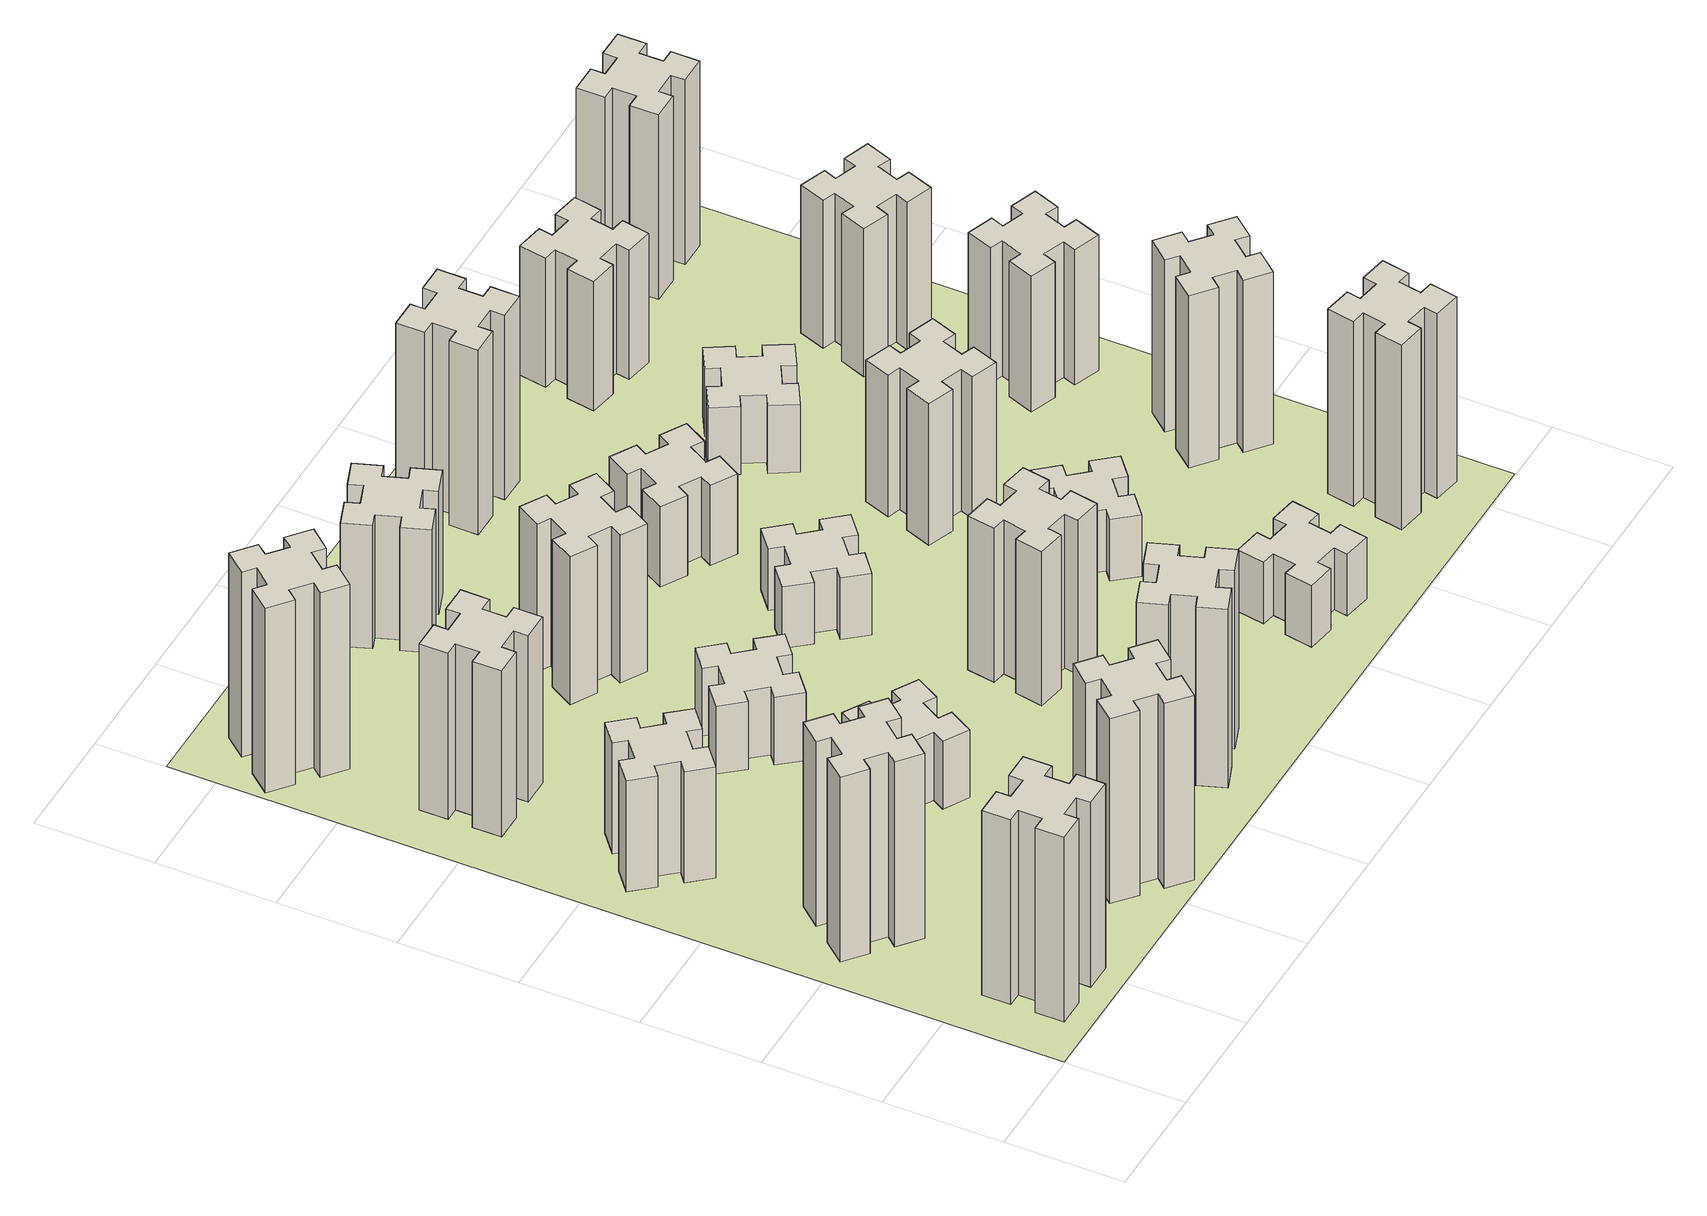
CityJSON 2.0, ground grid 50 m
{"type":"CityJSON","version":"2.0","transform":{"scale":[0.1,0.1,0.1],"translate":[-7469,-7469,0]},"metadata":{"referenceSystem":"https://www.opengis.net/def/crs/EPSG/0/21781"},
"CityObjects":{
"building1":{"type":"Building","attributes":{"class":"1000","function":"1000","usage":"1000","yearOfConstruction":2016,"roofType":"1000","measuredHeight":90,"storeysAboveGround":30,"storeysBelowGround":0},"geometry":[{"type":"Solid","lod":"1","boundaries":[[[[0,1,2,3,4,5,6,7,8,9,10,11,12,13,14,15,16,17,18,19]],[[17,16,20,21]],[[16,15,22,20]],[[15,14,23,22]],[[14,13,24,23]],[[13,12,25,24]],[[12,11,26,25]],[[11,10,27,26]],[[10,9,28,27]],[[9,8,29,28]],[[8,7,30,29]],[[7,6,31,30]],[[6,5,32,31]],[[5,4,33,32]],[[4,3,34,33]],[[3,2,35,34]],[[2,1,36,35]],[[1,0,37,36]],[[0,19,38,37]],[[19,18,39,38]],[[18,17,21,39]],[[24,25,26,27,28,29,30,31,32,33,34,35,36,37,38,39,21,20,22,23]]]]}]},
"building2":{"type":"Building","attributes":{"class":"1000","function":"1000","usage":"1000","yearOfConstruction":2016,"roofType":"1000","measuredHeight":90,"storeysAboveGround":30,"storeysBelowGround":0},"geometry":[{"type":"Solid","lod":"1","boundaries":[[[[40,41,42,43,44,45,46,47,48,49,50,51,52,53,54,55,56,57,58,59]],[[57,56,60,61]],[[56,55,62,60]],[[55,54,63,62]],[[54,53,64,63]],[[53,52,65,64]],[[52,51,66,65]],[[51,50,67,66]],[[50,49,68,67]],[[49,48,69,68]],[[48,47,70,69]],[[47,46,71,70]],[[46,45,72,71]],[[45,44,73,72]],[[44,43,74,73]],[[43,42,75,74]],[[42,41,76,75]],[[41,40,77,76]],[[40,59,78,77]],[[59,58,79,78]],[[58,57,61,79]],[[64,65,66,67,68,69,70,71,72,73,74,75,76,77,78,79,61,60,62,63]]]]}]},
"building3":{"type":"Building","attributes":{"class":"1000","function":"1000","usage":"1000","yearOfConstruction":2016,"roofType":"1000","measuredHeight":54,"storeysAboveGround":30,"storeysBelowGround":0},"geometry":[{"type":"Solid","lod":"1","boundaries":[[[[80,81,82,83,84,85,86,87,88,89,90,91,92,93,94,95,96,97,98,99]],[[97,96,100,101]],[[96,95,102,100]],[[95,94,103,102]],[[94,93,104,103]],[[93,92,105,104]],[[92,91,106,105]],[[91,90,107,106]],[[90,89,108,107]],[[89,88,109,108]],[[88,87,110,109]],[[87,86,111,110]],[[86,85,112,111]],[[85,84,113,112]],[[84,83,114,113]],[[83,82,115,114]],[[82,81,116,115]],[[81,80,117,116]],[[80,99,118,117]],[[99,98,119,118]],[[98,97,101,119]],[[104,105,106,107,108,109,110,111,112,113,114,115,116,117,118,119,101,100,102,103]]]]}]},
"building4":{"type":"Building","attributes":{"class":"1000","function":"1000","usage":"1000","yearOfConstruction":2016,"roofType":"1000","measuredHeight":81,"storeysAboveGround":30,"storeysBelowGround":0},"geometry":[{"type":"Solid","lod":"1","boundaries":[[[[120,121,122,123,124,125,126,127,128,129,130,131,132,133,134,135,136,137,138,139]],[[137,136,140,141]],[[136,135,142,140]],[[135,134,143,142]],[[134,133,144,143]],[[133,132,145,144]],[[132,131,146,145]],[[131,130,147,146]],[[130,129,148,147]],[[129,128,149,148]],[[128,127,150,149]],[[127,126,151,150]],[[126,125,152,151]],[[125,124,153,152]],[[124,123,154,153]],[[123,122,155,154]],[[122,121,156,155]],[[121,120,157,156]],[[120,139,158,157]],[[139,138,159,158]],[[138,137,141,159]],[[144,145,146,147,148,149,150,151,152,153,154,155,156,157,158,159,141,140,142,143]]]]}]},
"building5":{"type":"Building","attributes":{"class":"1000","function":"1000","usage":"1000","yearOfConstruction":2016,"roofType":"1000","measuredHeight":90,"storeysAboveGround":30,"storeysBelowGround":0},"geometry":[{"type":"Solid","lod":"1","boundaries":[[[[160,161,162,163,164,165,166,167,168,169,170,171,172,173,174,175,176,177,178,179]],[[177,176,180,181]],[[176,175,182,180]],[[175,174,183,182]],[[174,173,184,183]],[[173,172,185,184]],[[172,171,186,185]],[[171,170,187,186]],[[170,169,188,187]],[[169,168,189,188]],[[168,167,190,189]],[[167,166,191,190]],[[166,165,192,191]],[[165,164,193,192]],[[164,163,194,193]],[[163,162,195,194]],[[162,161,196,195]],[[161,160,197,196]],[[160,179,198,197]],[[179,178,199,198]],[[178,177,181,199]],[[184,185,186,187,188,189,190,191,192,193,194,195,196,197,198,199,181,180,182,183]]]]}]},
"building6":{"type":"Building","attributes":{"class":"1000","function":"1000","usage":"1000","yearOfConstruction":2016,"roofType":"1000","measuredHeight":90,"storeysAboveGround":30,"storeysBelowGround":0},"geometry":[{"type":"Solid","lod":"1","boundaries":[[[[200,201,202,203,204,205,206,207,208,209,210,211,212,213,214,215,216,217,218,219]],[[217,216,220,221]],[[216,215,222,220]],[[215,214,223,222]],[[214,213,224,223]],[[213,212,225,224]],[[212,211,226,225]],[[211,210,227,226]],[[210,209,228,227]],[[209,208,229,228]],[[208,207,230,229]],[[207,206,231,230]],[[206,205,232,231]],[[205,204,233,232]],[[204,203,234,233]],[[203,202,235,234]],[[202,201,236,235]],[[201,200,237,236]],[[200,219,238,237]],[[219,218,239,238]],[[218,217,221,239]],[[224,225,226,227,228,229,230,231,232,233,234,235,236,237,238,239,221,220,222,223]]]]}]},
"building7":{"type":"Building","attributes":{"class":"1000","function":"1000","usage":"1000","yearOfConstruction":2016,"roofType":"1000","measuredHeight":33,"storeysAboveGround":30,"storeysBelowGround":0},"geometry":[{"type":"Solid","lod":"1","boundaries":[[[[240,241,242,243,244,245,246,247,248,249,250,251,252,253,254,255,256,257,258,259]],[[257,256,260,261]],[[256,255,262,260]],[[255,254,263,262]],[[254,253,264,263]],[[253,252,265,264]],[[252,251,266,265]],[[251,250,267,266]],[[250,249,268,267]],[[249,248,269,268]],[[248,247,270,269]],[[247,246,271,270]],[[246,245,272,271]],[[245,244,273,272]],[[244,243,274,273]],[[243,242,275,274]],[[242,241,276,275]],[[241,240,277,276]],[[240,259,278,277]],[[259,258,279,278]],[[258,257,261,279]],[[264,265,266,267,268,269,270,271,272,273,274,275,276,277,278,279,261,260,262,263]]]]}]},
"building8":{"type":"Building","attributes":{"class":"1000","function":"1000","usage":"1000","yearOfConstruction":2016,"roofType":"1000","measuredHeight":33,"storeysAboveGround":30,"storeysBelowGround":0},"geometry":[{"type":"Solid","lod":"1","boundaries":[[[[280,281,282,283,284,285,286,287,288,289,290,291,292,293,294,295,296,297,298,299]],[[297,296,300,301]],[[296,295,302,300]],[[295,294,303,302]],[[294,293,304,303]],[[293,292,305,304]],[[292,291,306,305]],[[291,290,307,306]],[[290,289,308,307]],[[289,288,309,308]],[[288,287,310,309]],[[287,286,311,310]],[[286,285,312,311]],[[285,284,313,312]],[[284,283,314,313]],[[283,282,315,314]],[[282,281,316,315]],[[281,280,317,316]],[[280,299,318,317]],[[299,298,319,318]],[[298,297,301,319]],[[304,305,306,307,308,309,310,311,312,313,314,315,316,317,318,319,301,300,302,303]]]]}]},
"building9":{"type":"Building","attributes":{"class":"1000","function":"1000","usage":"1000","yearOfConstruction":2016,"roofType":"1000","measuredHeight":87,"storeysAboveGround":30,"storeysBelowGround":0},"geometry":[{"type":"Solid","lod":"1","boundaries":[[[[320,321,322,323,324,325,326,327,328,329,330,331,332,333,334,335,336,337,338,339]],[[337,336,340,341]],[[336,335,342,340]],[[335,334,343,342]],[[334,333,344,343]],[[333,332,345,344]],[[332,331,346,345]],[[331,330,347,346]],[[330,329,348,347]],[[329,328,349,348]],[[328,327,350,349]],[[327,326,351,350]],[[326,325,352,351]],[[325,324,353,352]],[[324,323,354,353]],[[323,322,355,354]],[[322,321,356,355]],[[321,320,357,356]],[[320,339,358,357]],[[339,338,359,358]],[[338,337,341,359]],[[344,345,346,347,348,349,350,351,352,353,354,355,356,357,358,359,341,340,342,343]]]]}]},
"building10":{"type":"Building","attributes":{"class":"1000","function":"1000","usage":"1000","yearOfConstruction":2016,"roofType":"1000","measuredHeight":72,"storeysAboveGround":30,"storeysBelowGround":0},"geometry":[{"type":"Solid","lod":"1","boundaries":[[[[360,361,362,363,364,365,366,367,368,369,370,371,372,373,374,375,376,377,378,379]],[[377,376,380,381]],[[376,375,382,380]],[[375,374,383,382]],[[374,373,384,383]],[[373,372,385,384]],[[372,371,386,385]],[[371,370,387,386]],[[370,369,388,387]],[[369,368,389,388]],[[368,367,390,389]],[[367,366,391,390]],[[366,365,392,391]],[[365,364,393,392]],[[364,363,394,393]],[[363,362,395,394]],[[362,361,396,395]],[[361,360,397,396]],[[360,379,398,397]],[[379,378,399,398]],[[378,377,381,399]],[[384,385,386,387,388,389,390,391,392,393,394,395,396,397,398,399,381,380,382,383]]]]}]},
"building11":{"type":"Building","attributes":{"class":"1000","function":"1000","usage":"1000","yearOfConstruction":2016,"roofType":"1000","measuredHeight":60,"storeysAboveGround":30,"storeysBelowGround":0},"geometry":[{"type":"Solid","lod":"1","boundaries":[[[[400,401,402,403,404,405,406,407,408,409,410,411,412,413,414,415,416,417,418,419]],[[417,416,420,421]],[[416,415,422,420]],[[415,414,423,422]],[[414,413,424,423]],[[413,412,425,424]],[[412,411,426,425]],[[411,410,427,426]],[[410,409,428,427]],[[409,408,429,428]],[[408,407,430,429]],[[407,406,431,430]],[[406,405,432,431]],[[405,404,433,432]],[[404,403,434,433]],[[403,402,435,434]],[[402,401,436,435]],[[401,400,437,436]],[[400,419,438,437]],[[419,418,439,438]],[[418,417,421,439]],[[424,425,426,427,428,429,430,431,432,433,434,435,436,437,438,439,421,420,422,423]]]]}]},
"building12":{"type":"Building","attributes":{"class":"1000","function":"1000","usage":"1000","yearOfConstruction":2016,"roofType":"1000","measuredHeight":75,"storeysAboveGround":30,"storeysBelowGround":0},"geometry":[{"type":"Solid","lod":"1","boundaries":[[[[440,441,442,443,444,445,446,447,448,449,450,451,452,453,454,455,456,457,458,459]],[[457,456,460,461]],[[456,455,462,460]],[[455,454,463,462]],[[454,453,464,463]],[[453,452,465,464]],[[452,451,466,465]],[[451,450,467,466]],[[450,449,468,467]],[[449,448,469,468]],[[448,447,470,469]],[[447,446,471,470]],[[446,445,472,471]],[[445,444,473,472]],[[444,443,474,473]],[[443,442,475,474]],[[442,441,476,475]],[[441,440,477,476]],[[440,459,478,477]],[[459,458,479,478]],[[458,457,461,479]],[[464,465,466,467,468,469,470,471,472,473,474,475,476,477,478,479,461,460,462,463]]]]}]},
"building13":{"type":"Building","attributes":{"class":"1000","function":"1000","usage":"1000","yearOfConstruction":2016,"roofType":"1000","measuredHeight":30,"storeysAboveGround":30,"storeysBelowGround":0},"geometry":[{"type":"Solid","lod":"1","boundaries":[[[[480,481,482,483,484,485,486,487,488,489,490,491,492,493,494,495,496,497,498,499]],[[497,496,500,501]],[[496,495,502,500]],[[495,494,503,502]],[[494,493,504,503]],[[493,492,505,504]],[[492,491,506,505]],[[491,490,507,506]],[[490,489,508,507]],[[489,488,509,508]],[[488,487,510,509]],[[487,486,511,510]],[[486,485,512,511]],[[485,484,513,512]],[[484,483,514,513]],[[483,482,515,514]],[[482,481,516,515]],[[481,480,517,516]],[[480,499,518,517]],[[499,498,519,518]],[[498,497,501,519]],[[504,505,506,507,508,509,510,511,512,513,514,515,516,517,518,519,501,500,502,503]]]]}]},
"building14":{"type":"Building","attributes":{"class":"1000","function":"1000","usage":"1000","yearOfConstruction":2016,"roofType":"1000","measuredHeight":39,"storeysAboveGround":30,"storeysBelowGround":0},"geometry":[{"type":"Solid","lod":"1","boundaries":[[[[520,521,522,523,524,525,526,527,528,529,530,531,532,533,534,535,536,537,538,539]],[[537,536,540,541]],[[536,535,542,540]],[[535,534,543,542]],[[534,533,544,543]],[[533,532,545,544]],[[532,531,546,545]],[[531,530,547,546]],[[530,529,548,547]],[[529,528,549,548]],[[528,527,550,549]],[[527,526,551,550]],[[526,525,552,551]],[[525,524,553,552]],[[524,523,554,553]],[[523,522,555,554]],[[522,521,556,555]],[[521,520,557,556]],[[520,539,558,557]],[[539,538,559,558]],[[538,537,541,559]],[[544,545,546,547,548,549,550,551,552,553,554,555,556,557,558,559,541,540,542,543]]]]}]},
"building15":{"type":"Building","attributes":{"class":"1000","function":"1000","usage":"1000","yearOfConstruction":2016,"roofType":"1000","measuredHeight":30,"storeysAboveGround":30,"storeysBelowGround":0},"geometry":[{"type":"Solid","lod":"1","boundaries":[[[[560,561,562,563,564,565,566,567,568,569,570,571,572,573,574,575,576,577,578,579]],[[577,576,580,581]],[[576,575,582,580]],[[575,574,583,582]],[[574,573,584,583]],[[573,572,585,584]],[[572,571,586,585]],[[571,570,587,586]],[[570,569,588,587]],[[569,568,589,588]],[[568,567,590,589]],[[567,566,591,590]],[[566,565,592,591]],[[565,564,593,592]],[[564,563,594,593]],[[563,562,595,594]],[[562,561,596,595]],[[561,560,597,596]],[[560,579,598,597]],[[579,578,599,598]],[[578,577,581,599]],[[584,585,586,587,588,589,590,591,592,593,594,595,596,597,598,599,581,580,582,583]]]]}]},
"building16":{"type":"Building","attributes":{"class":"1000","function":"1000","usage":"1000","yearOfConstruction":2016,"roofType":"1000","measuredHeight":90,"storeysAboveGround":30,"storeysBelowGround":0},"geometry":[{"type":"Solid","lod":"1","boundaries":[[[[600,601,602,603,604,605,606,607,608,609,610,611,612,613,614,615,616,617,618,619]],[[617,616,620,621]],[[616,615,622,620]],[[615,614,623,622]],[[614,613,624,623]],[[613,612,625,624]],[[612,611,626,625]],[[611,610,627,626]],[[610,609,628,627]],[[609,608,629,628]],[[608,607,630,629]],[[607,606,631,630]],[[606,605,632,631]],[[605,604,633,632]],[[604,603,634,633]],[[603,602,635,634]],[[602,601,636,635]],[[601,600,637,636]],[[600,619,638,637]],[[619,618,639,638]],[[618,617,621,639]],[[624,625,626,627,628,629,630,631,632,633,634,635,636,637,638,639,621,620,622,623]]]]}]},
"building17":{"type":"Building","attributes":{"class":"1000","function":"1000","usage":"1000","yearOfConstruction":2016,"roofType":"1000","measuredHeight":30,"storeysAboveGround":30,"storeysBelowGround":0},"geometry":[{"type":"Solid","lod":"1","boundaries":[[[[640,641,642,643,644,645,646,647,648,649,650,651,652,653,654,655,656,657,658,659]],[[657,656,660,661]],[[656,655,662,660]],[[655,654,663,662]],[[654,653,664,663]],[[653,652,665,664]],[[652,651,666,665]],[[651,650,667,666]],[[650,649,668,667]],[[649,648,669,668]],[[648,647,670,669]],[[647,646,671,670]],[[646,645,672,671]],[[645,644,673,672]],[[644,643,674,673]],[[643,642,675,674]],[[642,641,676,675]],[[641,640,677,676]],[[640,659,678,677]],[[659,658,679,678]],[[658,657,661,679]],[[664,665,666,667,668,669,670,671,672,673,674,675,676,677,678,679,661,660,662,663]]]]}]},
"building18":{"type":"Building","attributes":{"class":"1000","function":"1000","usage":"1000","yearOfConstruction":2016,"roofType":"1000","measuredHeight":69,"storeysAboveGround":30,"storeysBelowGround":0},"geometry":[{"type":"Solid","lod":"1","boundaries":[[[[680,681,682,683,684,685,686,687,688,689,690,691,692,693,694,695,696,697,698,699]],[[697,696,700,701]],[[696,695,702,700]],[[695,694,703,702]],[[694,693,704,703]],[[693,692,705,704]],[[692,691,706,705]],[[691,690,707,706]],[[690,689,708,707]],[[689,688,709,708]],[[688,687,710,709]],[[687,686,711,710]],[[686,685,712,711]],[[685,684,713,712]],[[684,683,714,713]],[[683,682,715,714]],[[682,681,716,715]],[[681,680,717,716]],[[680,699,718,717]],[[699,698,719,718]],[[698,697,701,719]],[[704,705,706,707,708,709,710,711,712,713,714,715,716,717,718,719,701,700,702,703]]]]}]},
"building19":{"type":"Building","attributes":{"class":"1000","function":"1000","usage":"1000","yearOfConstruction":2016,"roofType":"1000","measuredHeight":33,"storeysAboveGround":30,"storeysBelowGround":0},"geometry":[{"type":"Solid","lod":"1","boundaries":[[[[720,721,722,723,724,725,726,727,728,729,730,731,732,733,734,735,736,737,738,739]],[[737,736,740,741]],[[736,735,742,740]],[[735,734,743,742]],[[734,733,744,743]],[[733,732,745,744]],[[732,731,746,745]],[[731,730,747,746]],[[730,729,748,747]],[[729,728,749,748]],[[728,727,750,749]],[[727,726,751,750]],[[726,725,752,751]],[[725,724,753,752]],[[724,723,754,753]],[[723,722,755,754]],[[722,721,756,755]],[[721,720,757,756]],[[720,739,758,757]],[[739,738,759,758]],[[738,737,741,759]],[[744,745,746,747,748,749,750,751,752,753,754,755,756,757,758,759,741,740,742,743]]]]}]},
"building20":{"type":"Building","attributes":{"class":"1000","function":"1000","usage":"1000","yearOfConstruction":2016,"roofType":"1000","measuredHeight":90,"storeysAboveGround":30,"storeysBelowGround":0},"geometry":[{"type":"Solid","lod":"1","boundaries":[[[[760,761,762,763,764,765,766,767,768,769,770,771,772,773,774,775,776,777,778,779]],[[777,776,780,781]],[[776,775,782,780]],[[775,774,783,782]],[[774,773,784,783]],[[773,772,785,784]],[[772,771,786,785]],[[771,770,787,786]],[[770,769,788,787]],[[769,768,789,788]],[[768,767,790,789]],[[767,766,791,790]],[[766,765,792,791]],[[765,764,793,792]],[[764,763,794,793]],[[763,762,795,794]],[[762,761,796,795]],[[761,760,797,796]],[[760,779,798,797]],[[779,778,799,798]],[[778,777,781,799]],[[784,785,786,787,788,789,790,791,792,793,794,795,796,797,798,799,781,780,782,783]]]]}]},
"building21":{"type":"Building","attributes":{"class":"1000","function":"1000","usage":"1000","yearOfConstruction":2016,"roofType":"1000","measuredHeight":63,"storeysAboveGround":30,"storeysBelowGround":0},"geometry":[{"type":"Solid","lod":"1","boundaries":[[[[800,801,802,803,804,805,806,807,808,809,810,811,812,813,814,815,816,817,818,819]],[[817,816,820,821]],[[816,815,822,820]],[[815,814,823,822]],[[814,813,824,823]],[[813,812,825,824]],[[812,811,826,825]],[[811,810,827,826]],[[810,809,828,827]],[[809,808,829,828]],[[808,807,830,829]],[[807,806,831,830]],[[806,805,832,831]],[[805,804,833,832]],[[804,803,834,833]],[[803,802,835,834]],[[802,801,836,835]],[[801,800,837,836]],[[800,819,838,837]],[[819,818,839,838]],[[818,817,821,839]],[[824,825,826,827,828,829,830,831,832,833,834,835,836,837,838,839,821,820,822,823]]]]}]},
"building22":{"type":"Building","attributes":{"class":"1000","function":"1000","usage":"1000","yearOfConstruction":2016,"roofType":"1000","measuredHeight":84,"storeysAboveGround":30,"storeysBelowGround":0},"geometry":[{"type":"Solid","lod":"1","boundaries":[[[[840,841,842,843,844,845,846,847,848,849,850,851,852,853,854,855,856,857,858,859]],[[857,856,860,861]],[[856,855,862,860]],[[855,854,863,862]],[[854,853,864,863]],[[853,852,865,864]],[[852,851,866,865]],[[851,850,867,866]],[[850,849,868,867]],[[849,848,869,868]],[[848,847,870,869]],[[847,846,871,870]],[[846,845,872,871]],[[845,844,873,872]],[[844,843,874,873]],[[843,842,875,874]],[[842,841,876,875]],[[841,840,877,876]],[[840,859,878,877]],[[859,858,879,878]],[[858,857,861,879]],[[864,865,866,867,868,869,870,871,872,873,874,875,876,877,878,879,861,860,862,863]]]]}]},
"building23":{"type":"Building","attributes":{"class":"1000","function":"1000","usage":"1000","yearOfConstruction":2016,"roofType":"1000","measuredHeight":66,"storeysAboveGround":30,"storeysBelowGround":0},"geometry":[{"type":"Solid","lod":"1","boundaries":[[[[880,881,882,883,884,885,886,887,888,889,890,891,892,893,894,895,896,897,898,899]],[[897,896,900,901]],[[896,895,902,900]],[[895,894,903,902]],[[894,893,904,903]],[[893,892,905,904]],[[892,891,906,905]],[[891,890,907,906]],[[890,889,908,907]],[[889,888,909,908]],[[888,887,910,909]],[[887,886,911,910]],[[886,885,912,911]],[[885,884,913,912]],[[884,883,914,913]],[[883,882,915,914]],[[882,881,916,915]],[[881,880,917,916]],[[880,899,918,917]],[[899,898,919,918]],[[898,897,901,919]],[[904,905,906,907,908,909,910,911,912,913,914,915,916,917,918,919,901,900,902,903]]]]}]},
"building24":{"type":"Building","attributes":{"class":"1000","function":"1000","usage":"1000","yearOfConstruction":2016,"roofType":"1000","measuredHeight":72,"storeysAboveGround":30,"storeysBelowGround":0},"geometry":[{"type":"Solid","lod":"1","boundaries":[[[[920,921,922,923,924,925,926,927,928,929,930,931,932,933,934,935,936,937,938,939]],[[937,936,940,941]],[[936,935,942,940]],[[935,934,943,942]],[[934,933,944,943]],[[933,932,945,944]],[[932,931,946,945]],[[931,930,947,946]],[[930,929,948,947]],[[929,928,949,948]],[[928,927,950,949]],[[927,926,951,950]],[[926,925,952,951]],[[925,924,953,952]],[[924,923,954,953]],[[923,922,955,954]],[[922,921,956,955]],[[921,920,957,956]],[[920,939,958,957]],[[939,938,959,958]],[[938,937,941,959]],[[944,945,946,947,948,949,950,951,952,953,954,955,956,957,958,959,941,940,942,943]]]]}]},
"building25":{"type":"Building","attributes":{"class":"1000","function":"1000","usage":"1000","yearOfConstruction":2016,"roofType":"1000","measuredHeight":90,"storeysAboveGround":30,"storeysBelowGround":0},"geometry":[{"type":"Solid","lod":"1","boundaries":[[[[960,961,962,963,964,965,966,967,968,969,970,971,972,973,974,975,976,977,978,979]],[[977,976,980,981]],[[976,975,982,980]],[[975,974,983,982]],[[974,973,984,983]],[[973,972,985,984]],[[972,971,986,985]],[[971,970,987,986]],[[970,969,988,987]],[[969,968,989,988]],[[968,967,990,989]],[[967,966,991,990]],[[966,965,992,991]],[[965,964,993,992]],[[964,963,994,993]],[[963,962,995,994]],[[962,961,996,995]],[[961,960,997,996]],[[960,979,998,997]],[[979,978,999,998]],[[978,977,981,999]],[[984,985,986,987,988,989,990,991,992,993,994,995,996,997,998,999,981,980,982,983]]]]}]},
"landuse1":{"type":"LandUse","attributes":{"name":"plot1","function":"1010"},"geometry":[{"type":"MultiSurface","lod":"1","boundaries":[[[1000,1001,1002,1003]]]}]}
},
"vertices":[
[265,325,0],[265,225,0],[205,225,0],[205,105,0],[325,105,0],[325,165,0],[425,165,0],[425,105,0],[545,105,0],[545,225,0],[485,225,0],[485,325,0],[545,325,0],[545,445,0],[425,445,0],[425,385,0],[325,385,0],[325,445,0],[205,445,0],[205,325,0],[325,385,900],[325,445,900],[425,385,900],[425,445,900],[545,445,900],[545,325,900],[485,325,900],[485,225,900],[545,225,900],[545,105,900],[425,105,900],[425,165,900],[325,165,900],[325,105,900],[205,105,900],[205,225,900],[265,225,900],[265,325,900],[205,325,900],[205,445,900],
[484,1067,0],[408,1132,0],[446,1178,0],[354,1255,0],[277,1163,0],[323,1124,0],[259,1048,0],[213,1086,0],[136,994,0],[228,917,0],[266,963,0],[343,899,0],[304,853,0],[396,776,0],[473,868,0],[427,906,0],[492,983,0],[538,944,0],[615,1036,0],[523,1113,0],[492,983,900],[538,944,900],[427,906,900],[473,868,900],[396,776,900],[304,853,900],[343,899,900],[266,963,900],[228,917,900],[136,994,900],[213,1086,900],[259,1048,900],[323,1124,900],[277,1163,900],[354,1255,900],[446,1178,900],[408,1132,900],[484,1067,900],[523,1113,900],[615,1036,900],
[492,1888,0],[427,1964,0],[473,2003,0],[396,2095,0],[304,2018,0],[343,1972,0],[266,1907,0],[228,1953,0],[136,1876,0],[213,1784,0],[259,1823,0],[323,1746,0],[277,1708,0],[354,1616,0],[446,1693,0],[408,1739,0],[484,1803,0],[523,1757,0],[615,1834,0],[538,1926,0],[484,1803,540],[523,1757,540],[408,1739,540],[446,1693,540],[354,1616,540],[277,1708,540],[323,1746,540],[259,1823,540],[213,1784,540],[136,1876,540],[228,1953,540],[266,1907,540],[343,1972,540],[304,2018,540],[396,2095,540],[473,2003,540],[427,1964,540],[492,1888,540],[538,1926,540],[615,1834,540],
[485,2545,0],[485,2645,0],[545,2645,0],[545,2765,0],[425,2765,0],[425,2705,0],[325,2705,0],[325,2765,0],[205,2765,0],[205,2645,0],[265,2645,0],[265,2545,0],[205,2545,0],[205,2425,0],[325,2425,0],[325,2485,0],[425,2485,0],[425,2425,0],[545,2425,0],[545,2545,0],[425,2485,810],[425,2425,810],[325,2485,810],[325,2425,810],[205,2425,810],[205,2545,810],[265,2545,810],[265,2645,810],[205,2645,810],[205,2765,810],[325,2765,810],[325,2705,810],[425,2705,810],[425,2765,810],[545,2765,810],[545,2645,810],[485,2645,810],[485,2545,810],[545,2545,810],[545,2425,810],
[1006,223,0],[1083,159,0],[1044,113,0],[1136,36,0],[1213,128,0],[1167,166,0],[1232,243,0],[1278,204,0],[1355,296,0],[1263,373,0],[1224,327,0],[1148,392,0],[1186,438,0],[1094,515,0],[1017,423,0],[1063,384,0],[999,308,0],[953,346,0],[876,254,0],[968,177,0],[999,308,900],[953,346,900],[1063,384,900],[1017,423,900],[1094,515,900],[1186,438,900],[1148,392,900],[1224,327,900],[1263,373,900],[1355,296,900],[1278,204,900],[1232,243,900],[1167,166,900],[1213,128,900],[1136,36,900],[1044,113,900],[1083,159,900],[1006,223,900],[968,177,900],[876,254,900],
[384,3387,0],[308,3452,0],[346,3498,0],[254,3575,0],[177,3483,0],[223,3444,0],[159,3368,0],[113,3406,0],[36,3314,0],[128,3237,0],[166,3283,0],[243,3219,0],[204,3173,0],[296,3096,0],[373,3188,0],[327,3226,0],[392,3303,0],[438,3264,0],[515,3356,0],[423,3433,0],[392,3303,900],[438,3264,900],[327,3226,900],[373,3188,900],[296,3096,900],[204,3173,900],[243,3219,900],[166,3283,900],[128,3237,900],[36,3314,900],[113,3406,900],[159,3368,900],[223,3444,900],[177,3483,900],[254,3575,900],[346,3498,900],[308,3452,900],[384,3387,900],[423,3433,900],[515,3356,900],
[1186,1117,0],[1236,1204,0],[1288,1174,0],[1348,1278,0],[1244,1338,0],[1214,1286,0],[1127,1336,0],[1157,1388,0],[1053,1448,0],[993,1344,0],[1045,1314,0],[995,1227,0],[943,1257,0],[883,1153,0],[987,1093,0],[1017,1145,0],[1104,1095,0],[1074,1043,0],[1178,983,0],[1238,1087,0],[1104,1095,330],[1074,1043,330],[1017,1145,330],[987,1093,330],[883,1153,330],[943,1257,330],[995,1227,330],[1045,1314,330],[993,1344,330],[1053,1448,330],[1157,1388,330],[1127,1336,330],[1214,1286,330],[1244,1338,330],[1348,1278,330],[1288,1174,330],[1236,1204,330],[1186,1117,330],[1238,1087,330],[1178,983,330],
[1083,1972,0],[1006,1907,0],[968,1953,0],[876,1876,0],[953,1784,0],[999,1823,0],[1063,1746,0],[1017,1708,0],[1094,1616,0],[1186,1693,0],[1148,1739,0],[1224,1803,0],[1263,1757,0],[1355,1834,0],[1278,1926,0],[1232,1888,0],[1167,1964,0],[1213,2003,0],[1136,2095,0],[1044,2018,0],[1167,1964,330],[1213,2003,330],[1232,1888,330],[1278,1926,330],[1355,1834,330],[1263,1757,330],[1224,1803,330],[1148,1739,330],[1186,1693,330],[1094,1616,330],[1017,1708,330],[1063,1746,330],[999,1823,330],[953,1784,330],[876,1876,330],[968,1953,330],[1006,1907,330],[1083,1972,330],[1044,2018,330],[1136,2095,330],
[1635,385,0],[1669,291,0],[1613,270,0],[1654,157,0],[1767,199,0],[1746,255,0],[1840,289,0],[1860,233,0],[1973,274,0],[1932,387,0],[1876,366,0],[1842,460,0],[1898,480,0],[1857,593,0],[1744,552,0],[1765,496,0],[1671,462,0],[1650,518,0],[1537,477,0],[1579,364,0],[1671,462,870],[1650,518,870],[1765,496,870],[1744,552,870],[1857,593,870],[1898,480,870],[1842,460,870],[1876,366,870],[1932,387,870],[1973,274,870],[1860,233,870],[1840,289,870],[1746,255,870],[1767,199,870],[1654,157,870],[1613,270,870],[1669,291,870],[1635,385,870],[1579,364,870],[1537,477,870],
[1314,2666,0],[1227,2716,0],[1257,2768,0],[1153,2828,0],[1093,2724,0],[1145,2694,0],[1095,2607,0],[1043,2637,0],[983,2533,0],[1087,2473,0],[1117,2525,0],[1204,2475,0],[1174,2423,0],[1278,2363,0],[1338,2467,0],[1286,2497,0],[1336,2584,0],[1388,2554,0],[1448,2658,0],[1344,2718,0],[1336,2584,720],[1388,2554,720],[1286,2497,720],[1338,2467,720],[1278,2363,720],[1174,2423,720],[1204,2475,720],[1117,2525,720],[1087,2473,720],[983,2533,720],[1043,2637,720],[1095,2607,720],[1145,2694,720],[1093,2724,720],[1153,2828,720],[1257,2768,720],[1227,2716,720],[1314,2666,720],[1344,2718,720],[1448,2658,720],
[1125,3456,0],[1031,3422,0],[1010,3478,0],[897,3437,0],[939,3324,0],[995,3345,0],[1029,3251,0],[973,3230,0],[1014,3117,0],[1127,3159,0],[1106,3215,0],[1200,3249,0],[1220,3193,0],[1333,3234,0],[1292,3347,0],[1236,3326,0],[1202,3420,0],[1258,3440,0],[1217,3553,0],[1104,3512,0],[1202,3420,600],[1258,3440,600],[1236,3326,600],[1292,3347,600],[1333,3234,600],[1220,3193,600],[1200,3249,600],[1106,3215,600],[1127,3159,600],[1014,3117,600],[973,3230,600],[1029,3251,600],[995,3345,600],[939,3324,600],[897,3437,600],[1010,3478,600],[1031,3422,600],[1125,3456,600],[1104,3512,600],[1217,3553,600],
[2055,1047,0],[2072,1145,0],[2131,1135,0],[2152,1253,0],[2034,1274,0],[2024,1215,0],[1925,1232,0],[1936,1291,0],[1817,1312,0],[1797,1194,0],[1856,1184,0],[1838,1085,0],[1779,1096,0],[1758,977,0],[1877,957,0],[1887,1016,0],[1985,998,0],[1975,939,0],[2093,918,0],[2114,1037,0],[1985,998,750],[1975,939,750],[1887,1016,750],[1877,957,750],[1758,977,750],[1779,1096,750],[1838,1085,750],[1856,1184,750],[1797,1194,750],[1817,1312,750],[1936,1291,750],[1925,1232,750],[2024,1215,750],[2034,1274,750],[2152,1253,750],[2131,1135,750],[2072,1145,750],[2055,1047,750],[2114,1037,750],[2093,918,750],
[1972,1988,0],[1907,2064,0],[1953,2103,0],[1876,2195,0],[1784,2118,0],[1823,2072,0],[1746,2007,0],[1708,2053,0],[1616,1976,0],[1693,1884,0],[1739,1923,0],[1803,1846,0],[1757,1808,0],[1834,1716,0],[1926,1793,0],[1888,1839,0],[1964,1903,0],[2003,1857,0],[2095,1934,0],[2018,2026,0],[1964,1903,300],[2003,1857,300],[1888,1839,300],[1926,1793,300],[1834,1716,300],[1757,1808,300],[1803,1846,300],[1739,1923,300],[1693,1884,300],[1616,1976,300],[1708,2053,300],[1746,2007,300],[1823,2072,300],[1784,2118,300],[1876,2195,300],[1953,2103,300],[1907,2064,300],[1972,1988,300],[2018,2026,300],[2095,1934,300],
[2026,2497,0],[2076,2584,0],[2128,2554,0],[2188,2658,0],[2084,2718,0],[2054,2666,0],[1967,2716,0],[1997,2768,0],[1893,2828,0],[1833,2724,0],[1885,2694,0],[1835,2607,0],[1783,2637,0],[1723,2533,0],[1827,2473,0],[1857,2525,0],[1944,2475,0],[1914,2423,0],[2018,2363,0],[2078,2467,0],[1944,2475,390],[1914,2423,390],[1857,2525,390],[1827,2473,390],[1723,2533,390],[1783,2637,390],[1835,2607,390],[1885,2694,390],[1833,2724,390],[1893,2828,390],[1997,2768,390],[1967,2716,390],[2054,2666,390],[2084,2718,390],[2188,2658,390],[2128,2554,390],[2076,2584,390],[2026,2497,390],[2078,2467,390],[2018,2363,390],
[2596,444,0],[2578,345,0],[2519,356,0],[2498,237,0],[2617,217,0],[2627,276,0],[2725,258,0],[2715,199,0],[2833,178,0],[2854,297,0],[2795,307,0],[2812,405,0],[2871,395,0],[2892,513,0],[2774,534,0],[2764,475,0],[2665,492,0],[2676,551,0],[2557,572,0],[2537,454,0],[2665,492,300],[2676,551,300],[2764,475,300],[2774,534,300],[2892,513,300],[2871,395,300],[2812,405,300],[2795,307,300],[2854,297,300],[2833,178,300],[2715,199,300],[2725,258,300],[2627,276,300],[2617,217,300],[2498,237,300],[2519,356,300],[2578,345,300],[2596,444,300],[2537,454,300],[2557,572,300],
[1965,3385,0],[1965,3485,0],[2025,3485,0],[2025,3605,0],[1905,3605,0],[1905,3545,0],[1805,3545,0],[1805,3605,0],[1685,3605,0],[1685,3485,0],[1745,3485,0],[1745,3385,0],[1685,3385,0],[1685,3265,0],[1805,3265,0],[1805,3325,0],[1905,3325,0],[1905,3265,0],[2025,3265,0],[2025,3385,0],[1905,3325,900],[1905,3265,900],[1805,3325,900],[1805,3265,900],[1685,3265,900],[1685,3385,900],[1745,3385,900],[1745,3485,900],[1685,3485,900],[1685,3605,900],[1805,3605,900],[1805,3545,900],[1905,3545,900],[1905,3605,900],[2025,3605,900],[2025,3485,900],[1965,3485,900],[1965,3385,900],[2025,3385,900],[2025,3265,900],
[2628,1099,0],[2704,1163,0],[2743,1117,0],[2835,1194,0],[2758,1286,0],[2712,1248,0],[2647,1324,0],[2693,1363,0],[2616,1455,0],[2524,1378,0],[2563,1332,0],[2486,1267,0],[2448,1313,0],[2356,1236,0],[2433,1144,0],[2479,1183,0],[2543,1106,0],[2497,1068,0],[2574,976,0],[2666,1053,0],[2543,1106,300],[2497,1068,300],[2479,1183,300],[2433,1144,300],[2356,1236,300],[2448,1313,300],[2486,1267,300],[2563,1332,300],[2524,1378,300],[2616,1455,300],[2693,1363,300],[2647,1324,300],[2712,1248,300],[2758,1286,300],[2835,1194,300],[2743,1117,300],[2704,1163,300],[2628,1099,300],[2666,1053,300],[2574,976,300],
[2682,1771,0],[2716,1865,0],[2772,1844,0],[2813,1957,0],[2700,1998,0],[2680,1942,0],[2586,1976,0],[2607,2032,0],[2494,2073,0],[2453,1960,0],[2509,1940,0],[2475,1846,0],[2419,1867,0],[2377,1754,0],[2490,1713,0],[2511,1769,0],[2605,1735,0],[2584,1679,0],[2697,1637,0],[2738,1750,0],[2605,1735,690],[2584,1679,690],[2511,1769,690],[2490,1713,690],[2377,1754,690],[2419,1867,690],[2475,1846,690],[2509,1940,690],[2453,1960,690],[2494,2073,690],[2607,2032,690],[2586,1976,690],[2680,1942,690],[2700,1998,690],[2813,1957,690],[2772,1844,690],[2716,1865,690],[2682,1771,690],[2738,1750,690],[2697,1637,690],
[2475,2584,0],[2525,2497,0],[2473,2467,0],[2533,2363,0],[2637,2423,0],[2607,2475,0],[2694,2525,0],[2724,2473,0],[2828,2533,0],[2768,2637,0],[2716,2607,0],[2666,2694,0],[2718,2724,0],[2658,2828,0],[2554,2768,0],[2584,2716,0],[2497,2666,0],[2467,2718,0],[2363,2658,0],[2423,2554,0],[2497,2666,330],[2467,2718,330],[2584,2716,330],[2554,2768,330],[2658,2828,330],[2718,2724,330],[2666,2694,330],[2716,2607,330],[2768,2637,330],[2828,2533,330],[2724,2473,330],[2694,2525,330],[2607,2475,330],[2637,2423,330],[2533,2363,330],[2473,2467,330],[2525,2497,330],[2475,2584,330],[2423,2554,330],[2363,2658,330],
[3504,475,0],[3405,492,0],[3416,551,0],[3297,572,0],[3277,454,0],[3336,444,0],[3318,345,0],[3259,356,0],[3238,237,0],[3357,217,0],[3367,276,0],[3465,258,0],[3455,199,0],[3573,178,0],[3594,297,0],[3535,307,0],[3552,405,0],[3611,395,0],[3632,513,0],[3514,534,0],[3552,405,900],[3611,395,900],[3535,307,900],[3594,297,900],[3573,178,900],[3455,199,900],[3465,258,900],[3367,276,900],[3357,217,900],[3238,237,900],[3259,356,900],[3318,345,900],[3336,444,900],[3277,454,900],[3297,572,900],[3416,551,900],[3405,492,900],[3504,475,900],[3514,534,900],[3632,513,900],
[2596,3404,0],[2578,3305,0],[2519,3316,0],[2498,3197,0],[2617,3177,0],[2627,3236,0],[2725,3218,0],[2715,3159,0],[2833,3138,0],[2854,3257,0],[2795,3267,0],[2812,3365,0],[2871,3355,0],[2892,3473,0],[2774,3494,0],[2764,3435,0],[2665,3452,0],[2676,3511,0],[2557,3532,0],[2537,3414,0],[2665,3452,630],[2676,3511,630],[2764,3435,630],[2774,3494,630],[2892,3473,630],[2871,3355,630],[2812,3365,630],[2795,3267,630],[2854,3257,630],[2833,3138,630],[2715,3159,630],[2725,3218,630],[2627,3236,630],[2617,3177,630],[2498,3197,630],[2519,3316,630],[2578,3305,630],[2596,3404,630],[2537,3414,630],[2557,3532,630],
[3487,1006,0],[3552,1083,0],[3598,1044,0],[3675,1136,0],[3583,1213,0],[3544,1167,0],[3468,1232,0],[3506,1278,0],[3414,1355,0],[3337,1263,0],[3383,1224,0],[3319,1148,0],[3273,1186,0],[3196,1094,0],[3288,1017,0],[3326,1063,0],[3403,999,0],[3364,953,0],[3456,876,0],[3533,968,0],[3403,999,840],[3364,953,840],[3326,1063,840],[3288,1017,840],[3196,1094,840],[3273,1186,840],[3319,1148,840],[3383,1224,840],[3337,1263,840],[3414,1355,840],[3506,1278,840],[3468,1232,840],[3544,1167,840],[3583,1213,840],[3675,1136,840],[3598,1044,840],[3552,1083,840],[3487,1006,840],[3533,968,840],[3456,876,840],
[3520,1942,0],[3426,1976,0],[3447,2032,0],[3334,2073,0],[3293,1960,0],[3349,1940,0],[3315,1846,0],[3259,1867,0],[3217,1754,0],[3330,1713,0],[3351,1769,0],[3445,1735,0],[3424,1679,0],[3537,1637,0],[3578,1750,0],[3522,1771,0],[3556,1865,0],[3612,1844,0],[3653,1957,0],[3540,1998,0],[3556,1865,660],[3612,1844,660],[3522,1771,660],[3578,1750,660],[3537,1637,660],[3424,1679,660],[3445,1735,660],[3351,1769,660],[3330,1713,660],[3217,1754,660],[3259,1867,660],[3315,1846,660],[3349,1940,660],[3293,1960,660],[3334,2073,660],[3447,2032,660],[3426,1976,660],[3520,1942,660],[3540,1998,660],[3653,1957,660],
[3420,2582,0],[3326,2616,0],[3347,2672,0],[3234,2713,0],[3193,2600,0],[3249,2580,0],[3215,2486,0],[3159,2507,0],[3117,2394,0],[3230,2353,0],[3251,2409,0],[3345,2375,0],[3324,2319,0],[3437,2277,0],[3478,2390,0],[3422,2411,0],[3456,2505,0],[3512,2484,0],[3553,2597,0],[3440,2638,0],[3456,2505,720],[3512,2484,720],[3422,2411,720],[3478,2390,720],[3437,2277,720],[3324,2319,720],[3345,2375,720],[3251,2409,720],[3230,2353,720],[3117,2394,720],[3159,2507,720],[3215,2486,720],[3249,2580,720],[3193,2600,720],[3234,2713,720],[3347,2672,720],[3326,2616,720],[3420,2582,720],[3440,2638,720],[3553,2597,720],
[3285,3325,0],[3385,3325,0],[3385,3265,0],[3505,3265,0],[3505,3385,0],[3445,3385,0],[3445,3485,0],[3505,3485,0],[3505,3605,0],[3385,3605,0],[3385,3545,0],[3285,3545,0],[3285,3605,0],[3165,3605,0],[3165,3485,0],[3225,3485,0],[3225,3385,0],[3165,3385,0],[3165,3265,0],[3285,3265,0],[3225,3385,900],[3165,3385,900],[3225,3485,900],[3165,3485,900],[3165,3605,900],[3285,3605,900],[3285,3545,900],[3385,3545,900],[3385,3605,900],[3505,3605,900],[3505,3485,900],[3445,3485,900],[3445,3385,900],[3505,3385,900],[3505,3265,900],[3385,3265,900],[3385,3325,900],[3285,3325,900],[3285,3265,900],[3165,3265,900],
[5,3705,0],[3705,3705,0],[3705,5,0],[5,5,0]
]}
